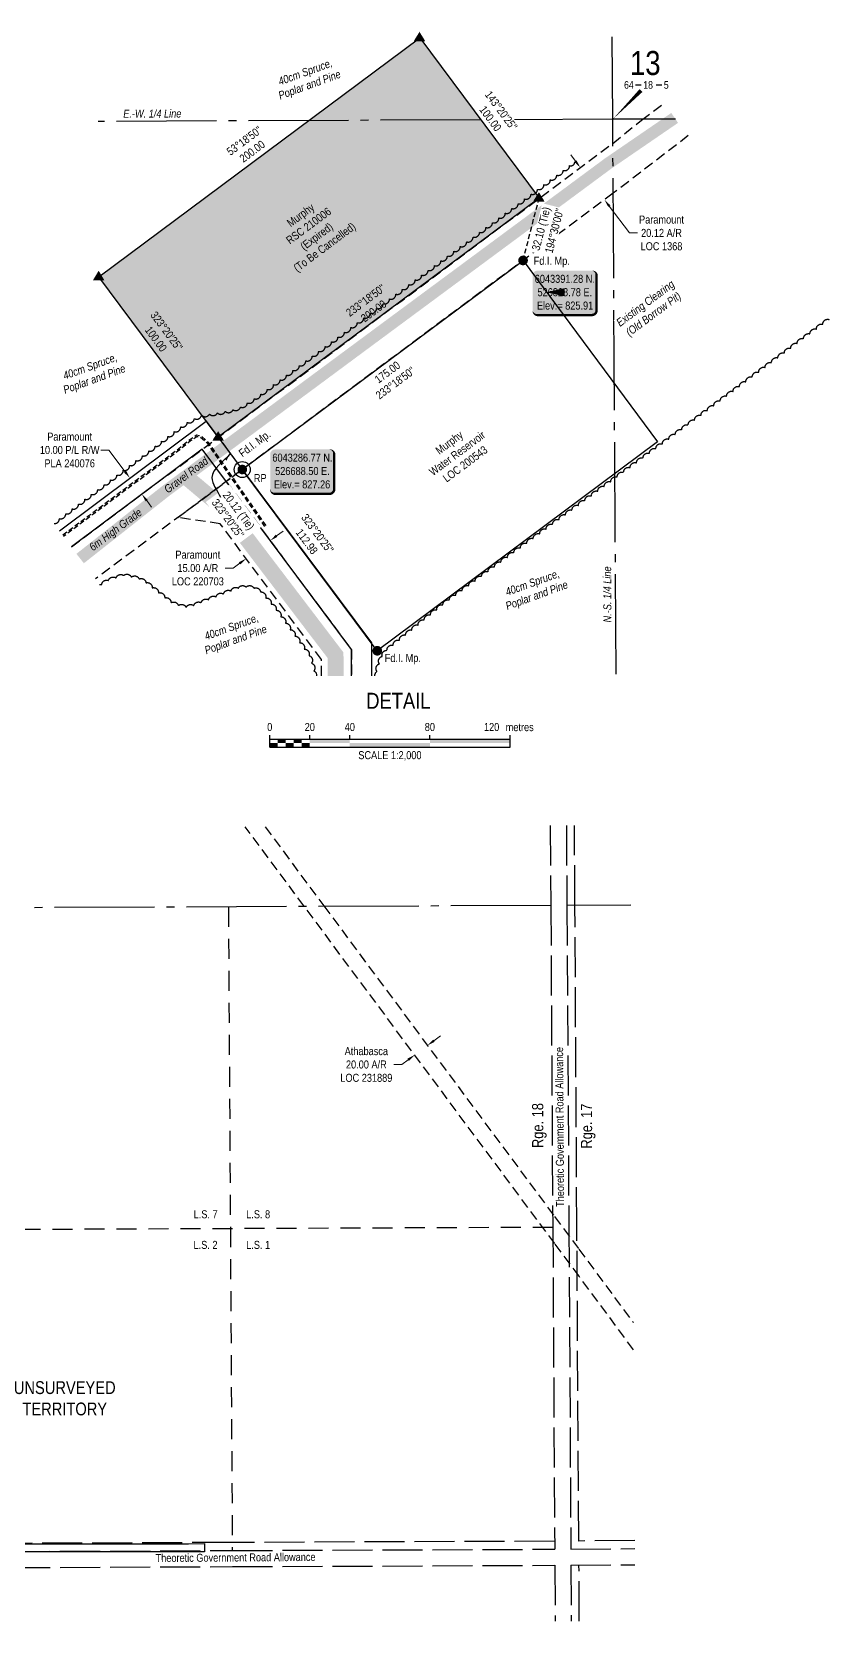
# Model space of a CAD drawing. Extents: x 525765 to 528133, y 6041380 to 6044557.
# Drawn here: x 527031 to 528027, y 6042571 to 6044557 of the extents above; entities that cross this region are included whole.
import ezdxf
from ezdxf.enums import TextEntityAlignment as Align

# ---------------------------------------------------------------- set-up
doc = ezdxf.new("R2010")
doc.units = 0
doc.header["$LTSCALE"] = 5
doc.header["$PDSIZE"] = 0.5
for name, pattern in [('0', [1, 1, 0]), ('foc-ACCESSROAD', [3.75, 2.5, -1.25]), ('foc-LSD', [8, 5, -3]), ('foc-QUARTERLINE', [33, 25, -3, 2, -3]), ('foc-TIELINE', [1.875, 1.25, -0.625]), ('foc-UNSURVEYED', [12.5, 10, -2.5]), ('UG_PIPE', [1.875, 1.25, -0.625])]:
    doc.linetypes.add(name, pattern=pattern)
doc.layers.get('Defpoints').update_dxf_attribs({"color": 9})
for name, color, linetype in [('10', 1, 'Continuous'), ('35', 37, 'Continuous'), ('9', 3, 'Continuous'), ('AS-PIPE-UG', 44, 'UG_PIPE'), ('AS-ROADS', 254, 'Continuous'), ('C-RW', 13, 'Continuous'), ('D-TXT', 6, 'Continuous'), ('DETAIL-T', 7, 'Continuous'), ('F-AR', 190, 'foc-ACCESSROAD'), ('F-RW', 190, 'Continuous'), ('F-WS', 190, 'foc-ACCESSROAD'), ('L-BD', 7, 'Continuous'), ('L-BD1', 253, 'Continuous'), ('L-MON', 1, 'Continuous'), ('L-QSEC', 8, 'foc-QUARTERLINE'), ('L-ROAD-T', 7, 'Continuous'), ('L-SECLBL', 7, 'Continuous'), ('L-SECTION-LSD', 7, 'foc-LSD'), ('L-TIE', 7, 'foc-TIELINE'), ('L-TIE-T', 7, 'Continuous'), ('L-UNS-T', 3, 'Continuous'), ('L-USEC', 7, 'foc-UNSURVEYED'), ('P-PROPOSED', 10, 'Continuous'), ('P-PROPOSED-H', 21, 'Continuous'), ('T-BUSH', 110, '0'), ('T-BUSH-T', 110, 'Continuous')]:
    doc.layers.add(name, color=color, linetype=linetype)
for name, color, linetype, lineweight in [('C-RW-T', 13, 'Continuous', 9), ('F-AR-T', 190, 'Continuous', 9), ('F-RW-T', 190, 'Continuous', 9), ('T-TEXT', 48, 'Continuous', 18)]:
    doc.layers.add(name, color=color, linetype=linetype, lineweight=lineweight)
doc.styles.add('100L', font='ARIALN.TTF', dxfattribs={"height": 11})
doc.styles.add('80', font='ARIALN.TTF', dxfattribs={"height": 10})
doc.styles.add('80CG', font='ARIALN.TTF', dxfattribs={"height": 10})
doc.styles.add('80L', font='ARIALN.TTF', dxfattribs={"height": 10})
doc.styles.add('SIMPLEX', font='ARIALN.TTF')
doc.dimstyles.new('Compass 5 000', dxfattribs={"dimscale": 5, "dimtxt": 9, "dimasz": 2, "dimexe": 0.2, "dimexo": 0.0625, "dimgap": 0.5, "dimtad": 0, "dimtih": 1, "dimtoh": 1, "dimzin": 0, "dimdsep": 46, "dimtxsty": '80CG', "dimcen": 0.1, "dimse1": 1, "dimse2": 1, "dimclrd": 256, "dimclrt": 256, "dimaunit": 1, "dimadec": 4, "dimazin": 0, "dimtfac": 0.06, "dimtofl": 0, "dimtmove": 0, "dimatfit": 1, "dimfxl": 0.2, "dimtolj": 1, "dimtzin": 0, "dimlwd": -1, "dimarcsym": 0})

# ---------------------------------------------------------------- blocks, each defined once
blk = doc.blocks.new('*D427')
at = {"layer": 'Defpoints', "color": 0, "transparency": 16777216}
for p in [(526672.9, 6042667.8), (527050.5, 6042667.8), (527050.5, 6042657.8)]:
    blk.add_point(p, dxfattribs=at)
at = {"layer": 'F-RW-T', "transparency": 16777216}
for p, q in [((526672.9, 6042709.6), (526662.9, 6042709.6)), ((526672.9, 6042677.8), (526672.9, 6042709.6)), ((526672.9, 6042647.8), (526672.9, 6042637.8))]:
    blk.add_line(p, q, dxfattribs=at)
for points in [[(526674.5, 6042677.8), (526671.2, 6042677.8), (526672.9, 6042667.8)], [(526674.5, 6042647.8), (526671.2, 6042647.8), (526672.9, 6042657.8)]]:
    blk.add_solid(points, dxfattribs=at)
at = {"layer": 'F-RW-T', "transparency": 16777216, "insert": (526623.8, 6042709.6), "char_height": 10, "attachment_point": 5, "style": '80CG'}
blk.add_mtext('\\A1;Paramount\\P10.00 P/L R/W\\PPLA 240076', dxfattribs=at)
blk = doc.blocks.new('*D501')
at = {"layer": 'Defpoints', "color": 0, "transparency": 16777216}
for p in [(527523.8, 6043291.9), (527507.8, 6043280), (527509, 6043278.4)]:
    blk.add_point(p, dxfattribs=at)
at = {"layer": 'F-AR-T', "transparency": 16777216}
for p, q in [((527533, 6043296.3), (527541.1, 6043302.3)), ((527492.9, 6043266.5), (527482.9, 6043266.5)), ((527500.9, 6043272.5), (527492.9, 6043266.5))]:
    blk.add_line(p, q, dxfattribs=at)
for points in [[(527532, 6043297.6), (527534, 6043295), (527525, 6043290.3)], [(527499.9, 6043273.8), (527501.9, 6043271.1), (527509, 6043278.4)]]:
    blk.add_solid(points, dxfattribs=at)
at = {"layer": 'F-AR-T', "transparency": 16777216, "insert": (527448.6, 6043266.5), "char_height": 10, "attachment_point": 5, "style": '80CG'}
blk.add_mtext('\\A1;Athabasca\\P20.00 A/R\\PLOC 231889', dxfattribs=at)
blk = doc.blocks.new('L-SECLBL')
at = {"layer": '9', "color": 7}
for p, q in [((-5.1, -27.8), (-12.3, -27.8)), ((20.7, -27.8), (13.5, -27.8))]:
    blk.add_line(p, q, dxfattribs=at)
at = {"layer": '10', "color": 2, "style": 'SIMPLEX'}
blk.add_attdef('SEC', text='', height=30, dxfattribs=at).set_placement((0, 0), align=Align.MIDDLE)
at = {"layer": '10', "color": 5, "style": '80L'}
blk.add_attdef('TWP', text='', height=9.5, dxfattribs=at).set_placement((-14.4, -27.4), align=Align.MIDDLE_RIGHT)
blk.add_attdef('RGE', text='', height=9.5, dxfattribs=at).set_placement((3.6, -27.4), align=Align.MIDDLE_CENTER)
blk.add_attdef('MER', text='', height=9.5, dxfattribs=at).set_placement((23.2, -27.4), align=Align.MIDDLE_LEFT)
blk = doc.blocks.new('*U421')
at = {"layer": '35', "color": 3}
blk.add_circle((0, 0), 10, dxfattribs=at)
at = {"layer": '35', "color": 3, "style": '80'}
blk.add_attdef('RP_001', (14.5, -15.6), '', height=10, dxfattribs=at)
blk = doc.blocks.new('*U523')
h = blk.add_hatch(color=254)
edge = h.paths.add_edge_path()
edge.add_line((-34, -28.5), (34, -28.5))
edge.add_arc((34, -22.5), 6, 270, 360)
edge.add_line((40, -22.5), (40, 21))
edge.add_arc((34, 21), 6, 0, 90)
edge.add_line((34, 27), (-34, 27))
edge.add_arc((-34, 21), 6, 90, 180)
edge.add_line((-40, 21), (-40, -22.5))
edge.add_arc((-34, -22.5), 6, 180, 270)
at = {"color": 1, "flags": 128}
blk.add_lwpolyline([(-34, -28.5, 3, 3, 0), (34, -28.5, 3, 3, 0.414214), (40, -22.5, 3, 3, 0), (40, 21, 3, 0, 0.414214), (34, 27, 0, 0, 0), (-34, 27, 0, 0, 0.414214), (-40, 21, 0, 0, 0), (-40, -22.5, 0, 3, 0.414214)], format="xyseb", close=True, dxfattribs=at)
blk.add_lwpolyline([(-23, 0, 0, 10, 0), (0, 0, 5, 5, 0)], format="xyseb", dxfattribs=at)
at = {"color": 1, "style": '80'}
blk.add_attdef('ENTER_TEXT_001', (-36, -5), '', height=10, dxfattribs=at)
blk = doc.blocks.new('*U524')
h = blk.add_hatch(color=254)
edge = h.paths.add_edge_path()
edge.add_line((-34, -28.5), (34, -28.5))
edge.add_arc((34, -22.5), 6, 270, 360)
edge.add_line((40, -22.5), (40, 21))
edge.add_arc((34, 21), 6, 0, 90)
edge.add_line((34, 27), (-34, 27))
edge.add_arc((-34, 21), 6, 90, 180)
edge.add_line((-40, 21), (-40, -22.5))
edge.add_arc((-34, -22.5), 6, 180, 270)
at = {"color": 1, "flags": 128}
blk.add_lwpolyline([(-34, -28.5, 3, 3, 0), (34, -28.5, 3, 3, 0.414214), (40, -22.5, 3, 3, 0), (40, 21, 3, 0, 0.414214), (34, 27, 0, 0, 0), (-34, 27, 0, 0, 0.414214), (-40, 21, 0, 0, 0), (-40, -22.5, 0, 3, 0.414214)], format="xyseb", close=True, dxfattribs=at)
blk.add_lwpolyline([(0, 0, 0, 10, 0), (0, 0, 5, 5, 0)], format="xyseb", dxfattribs=at)
at = {"color": 1, "style": '80'}
blk.add_attdef('ENTER_TEXT_001', (-36, -5), '', height=10, dxfattribs=at)
blk = doc.blocks.new('*U372')
at = {"color": 0}
for p, q in [((-150, 0), (-150, 15)), ((-150, 10), (150.2, 10)), ((-150, 0), (150.2, 0)), ((-100, 10), (-100, 15)), ((-50, 10), (-50, 15)), ((50, 10), (50, 15)), ((150.2, 0), (150.2, 15))]:
    blk.add_line(p, q, dxfattribs=at)
for points in [[(-150, 5), (-140, 5), (-150, 0), (-140, 0)], [(-140, 10), (-130, 10), (-140, 5), (-130, 5)], [(-130, 5), (-120, 5), (-130, 0), (-120, 0)], [(-120, 10), (-110, 10), (-120, 5), (-110, 5)], [(-110, 5), (-100, 5), (-110, 0), (-100, 0)], [(-100, 10), (-50, 10), (-100, 5), (-50, 5)], [(-50, 5), (50, 5), (-50, 0), (50, 0)], [(50, 10), (150.2, 10), (50, 5), (150.2, 5)]]:
    blk.add_solid(points, dxfattribs=at)
at = {"color": 0, "style": '80'}
blk.add_text('metres', height=10, dxfattribs=at).set_placement((162.2, 20), align=Align.CENTER)
at = {"color": 0, "char_height": 10, "style": '80'}
for s, insert, attachment_point in [('0', (-150, 30.2), 2), ('20', (-100, 30.2), 2), ('40', (-50, 30.2), 2), ('80', (50, 30.2), 2), ('120', (136.7, 30.2), 3), ('SCALE 1:2,000', (0.1, -5), 2)]:
    blk.add_mtext(s, dxfattribs=dict(at, insert=insert, attachment_point=attachment_point))
blk = doc.blocks.new('*D526')
at = {"layer": 'Defpoints', "color": 0, "transparency": 16777216}
for p in [(527715.9, 6044387.2), (527499.4, 6044224.4), (527529.7, 6044184.3)]:
    blk.add_point(p, dxfattribs=at)
at = {"layer": 'F-AR-T', "transparency": 16777216}
for p, q in [((527709.9, 6044395.2), (527703.9, 6044403.2)), ((527752.1, 6044339), (527777.3, 6044305.5)), ((527777.3, 6044305.5), (527787.3, 6044305.5))]:
    blk.add_line(p, q, dxfattribs=at)
for points in [[(527711.2, 6044396.2), (527708.6, 6044394.2), (527715.9, 6044387.2)], [(527753.5, 6044340), (527750.8, 6044338), (527746.1, 6044347)]]:
    blk.add_solid(points, dxfattribs=at)
at = {"layer": 'F-AR-T', "transparency": 16777216, "insert": (527817.3, 6044305.5), "char_height": 10, "attachment_point": 5, "style": '80CG'}
blk.add_mtext('\\A1;Paramount\\P20.12 A/R\\PLOC 1368', dxfattribs=at)
blk = doc.blocks.new('fdia')
at = {"color": 255, "const_width": 1}
blk.add_lwpolyline([(-0.5, 0, 1), (0.5, 0, 1)], format="xyb", close=True, dxfattribs=at)
blk = doc.blocks.new('Fdiaa')
blk.add_blockref('fdia', (0, 0))
blk = doc.blocks.new('fdib')
at = {"color": 1, "const_width": 1.6}
blk.add_lwpolyline([(-0.4, 0, 1), (0.4, 0, 1)], format="xyb", close=True, dxfattribs=at)
at = {"color": 1}
blk.add_circle((0, 0), 0.8, dxfattribs=at)
blk = doc.blocks.new('Fdibb')
blk.add_blockref('fdib', (0, 0))
blk = doc.blocks.new('fdicc')
for name in ['Fdibb', 'Fdiaa']:
    blk.add_blockref(name, (0, 0))
blk = doc.blocks.new('FDI')
blk.add_blockref('fdicc', (0, 0))
blk = doc.blocks.new('TRIA')
blk.add_hatch(color=255).paths.add_polyline_path([(-0.04, 1.52), (-1.47, -0.87), (1.39, -0.87)])
blk = doc.blocks.new('TRIAA')
blk.add_blockref('TRIA', (0, 0))
blk = doc.blocks.new('TRIB')
at = {"color": 1}
blk.add_lwpolyline([(-1.12, -0.67), (-0.04, 1.13), (1.04, -0.67)], close=True, dxfattribs=at)
blk = doc.blocks.new('TRIBB')
blk.add_blockref('TRIB', (0, 0))
blk = doc.blocks.new('TRICC')
for name in ['TRIAA', 'TRIBB']:
    blk.add_blockref(name, (0, 0))
blk = doc.blocks.new('plspike')
blk.add_blockref('TRICC', (0, 0))
blk = doc.blocks.new('STRIA')
blk.add_hatch(color=255).paths.add_polyline_path([(-0.04, 1.52), (-1.47, -0.87), (1.39, -0.87)])
blk = doc.blocks.new('STRIAA')
blk.add_blockref('STRIA', (0, 0))
blk = doc.blocks.new('STRIB')
at = {"color": 1}
blk.add_solid([(-1.12, -0.67), (-0.04, 1.13), (1.04, -0.67)], dxfattribs=at)
blk = doc.blocks.new('STRIBB')
blk.add_blockref('STRIB', (0, 0))
blk = doc.blocks.new('STRICC')
for name in ['STRIAA', 'STRIBB']:
    blk.add_blockref(name, (0, 0))
blk = doc.blocks.new('fdspike')
blk.add_blockref('STRICC', (0, 0))
blk = doc.blocks.new('*D527')
at = {"layer": 'Defpoints', "color": 0, "transparency": 16777216}
for p in [(527153.3, 6043999.2), (527136.8, 6043986.9), (527151.7, 6043966.8)]:
    blk.add_point(p, dxfattribs=at)
at = {"layer": 'F-RW-T', "transparency": 16777216}
for p, q in [((527127.1, 6044034.3), (527117.1, 6044034.3)), ((527147.3, 6044007.2), (527127.1, 6044034.3)), ((527174.2, 6043971.1), (527180.2, 6043963.1))]:
    blk.add_line(p, q, dxfattribs=at)
for points in [[(527148.7, 6044008.2), (527146, 6044006.2), (527153.3, 6043999.2)], [(527175.6, 6043972.1), (527172.9, 6043970.1), (527168.3, 6043979.1)]]:
    blk.add_solid(points, dxfattribs=at)
at = {"layer": 'F-RW-T', "transparency": 16777216, "insert": (527078, 6044034.3), "char_height": 10, "attachment_point": 5, "style": '80CG'}
blk.add_mtext('\\A1;Paramount\\P10.00 P/L R/W\\PPLA 240076', dxfattribs=at)
blk = doc.blocks.new('*D528')
at = {"layer": 'Defpoints', "color": 0, "transparency": 16777216}
for p in [(527330.7, 6043918.3), (527298.5, 6043898.8), (527300.6, 6043895.9)]:
    blk.add_point(p, dxfattribs=at)
at = {"layer": 'F-RW-T', "transparency": 16777216}
for p, q in [((527336.5, 6043927.1), (527344.6, 6043933.1)), ((527282.4, 6043886.8), (527272.4, 6043886.8)), ((527290.4, 6043892.8), (527282.4, 6043886.8))]:
    blk.add_line(p, q, dxfattribs=at)
for points in [[(527335.5, 6043928.4), (527337.5, 6043925.8), (527328.5, 6043921.1)], [(527289.4, 6043894.1), (527291.4, 6043891.4), (527298.5, 6043898.8)]]:
    blk.add_solid(points, dxfattribs=at)
at = {"layer": 'F-RW-T', "transparency": 16777216, "insert": (527238.1, 6043886.8), "char_height": 10, "attachment_point": 5, "style": '80CG'}
blk.add_mtext('\\A1;Paramount\\P15.00 A/R\\PLOC 220703', dxfattribs=at)

msp = doc.modelspace()

# ---------------------------------------------------------------- hatches: boundary and pattern name
at = {"layer": 'P-PROPOSED-H'}
h = msp.add_hatch(color=256, dxfattribs=at)
h.dxf.hatch_style = 1
h.paths.add_polyline_path([(527114.459, 6044250.751), (527263.668, 6044050.282), (527664.469, 6044348.883), (527515.261, 6044549.352)])

# ---------------------------------------------------------------- linework, layer by layer
at = {"layer": 'AS-PIPE-UG', "flags": 128}
for points in [[(527323.312, 6043939.855), (527251.784, 6044043.443), (527241.999, 6044052.043), (527236.449, 6044052.693), (527227.914, 6044047.021), (527214.482, 6044035.923), (527069.411, 6043927.825)], [(527321.908, 6043938.81), (527250.467, 6044042.272), (527241.254, 6044050.37), (527236.883, 6044050.881), (527228.958, 6044045.614), (527215.562, 6044034.547), (527070.456, 6043926.422)]]:
    msp.add_lwpolyline(points, dxfattribs=at)
at = {"layer": 'AS-ROADS', "flags": 128}
for points, const_width in [([(527091.106, 6043898.71), (527197.902, 6043983.058), (527449.847, 6044169.716), (527750.939, 6044392.511), (527833.757, 6044449.28)], 14.992), ([(527222.377, 6044001.585), (527270.927, 6043960.738), (527410.065, 6043777.983), (527410.166, 6043752.075)], 19.99)]:
    msp.add_lwpolyline(points, dxfattribs=dict(at, const_width=const_width))
at = {"layer": 'C-RW'}
msp.add_lwpolyline([(527644.312, 6044271.141), (527812.302, 6044044.473), (527462.217, 6043783.521), (527293.684, 6044009.953)], close=True, dxfattribs=at)
at = {"layer": 'F-AR'}
for points in [[(527080.112, 6043913.464), (527756.558, 6044417.467), (527792.415, 6044446.528), (527819.967, 6044467.243)], [(527850.784, 6044427.1), (527756.932, 6044355.052), (527293.684, 6044009.953), (527110.132, 6043873.177)]]:
    msp.add_lwpolyline(points, dxfattribs=at)
at = {"layer": 'F-RW'}
for points in [[(527065.182, 6043933.5), (527248.673, 6044070.215), (527293.684, 6044009.953), (527454.89, 6043793.245), (527454.898, 6043752.083)], [(527429.865, 6043752.079), (527429.858, 6043785.026), (527243.559, 6044035.244), (527080.112, 6043913.464)], [(526880.331, 6042667.83), (527226.521, 6042667.834), (527246.51, 6042667.836), (527246.511, 6042657.832), (527226.521, 6042657.833), (526880.391, 6042657.827)]]:
    msp.add_lwpolyline(points, dxfattribs=at)
at = {"layer": 'F-WS'}
msp.add_lwpolyline([(527392.384, 6043752.072), (527392.38, 6043772.602), (527266.06, 6043942.261), (527213.281, 6043949.99), (527273.582, 6043994.919), (527429.858, 6043785.026), (527429.864, 6043752.079)], dxfattribs=at)
at = {"layer": 'L-QSEC', "flags": 128}
for points in [[(527756.377, 6044447.54), (527755.762, 6044550.702)], [(527756.377, 6044447.54), (527113.623, 6044444.821)], [(527834.84, 6044447.869), (527756.377, 6044447.54)], [(527760.54, 6043754.063), (527756.377, 6044447.54)], [(527678.987, 6043465.184), (526873.579, 6043461.8)], [(527778.986, 6043465.604), (527699.107, 6043465.268)]]:
    msp.add_lwpolyline(points, dxfattribs=at)
at = {"layer": 'L-SECLBL', "flags": 128}
msp.add_lwpolyline([(527756.377, 6044447.54, 0, 5, 0), (527791.692, 6044483.447, 0, 0, 0)], format="xyseb", dxfattribs=at)
at = {"layer": 'L-SECTION-LSD', "flags": 128}
for points in [[(527276.283, 6043463.492), (527281.185, 6042659.261)], [(527681.475, 6043063.045), (526875.992, 6043059.707)]]:
    msp.add_lwpolyline(points, dxfattribs=at)
at = {"layer": 'L-TIE'}
msp.add_line((527263.596, 6044050.173), (527293.684, 6044009.953), dxfattribs=at)
at = {"layer": 'L-USEC'}
for p, q in [((527678.373, 6043565.182), (527678.987, 6043465.183)), ((527698.493, 6043565.267), (527699.106, 6043465.306)), ((527709.145, 6043465.395), (527708.532, 6043565.309)), ((527678.987, 6043465.183), (527681.455, 6043063.031)), ((527699.106, 6043465.306), (527701.575, 6043063.155)), ((527711.613, 6043063.245), (527709.145, 6043465.395)), ((527681.455, 6043063.031), (527683.964, 6042660.907)), ((527701.575, 6043063.155), (527704.042, 6042661.049)), ((527714.019, 6042671.159), (527711.613, 6043063.245)), ((527281.085, 6042669.3), (526878.309, 6042667.654)), ((527683.86, 6042670.946), (527281.085, 6042669.3)), ((527783.858, 6042671.653), (527714.019, 6042671.159)), ((526878.406, 6042657.615), (527281.185, 6042659.26)), ((527281.185, 6042659.26), (527683.964, 6042660.907)), ((527704.042, 6042661.049), (527783.919, 6042661.613)), ((526878.489, 6042637.495), (527281.267, 6042639.14)), ((527281.267, 6042639.14), (527684.046, 6042640.787)), ((527684.046, 6042640.787), (527684.475, 6042570.945)), ((527704.166, 6042640.91), (527784.043, 6042641.478)), ((527704.166, 6042640.91), (527704.595, 6042571.028)), ((527714.633, 6042571.069), (527714.203, 6042641))]:
    msp.add_line(p, q, dxfattribs=at)
at = {"layer": 'T-BUSH', "flags": 128}
for points in [[(527058.569, 6043942.374, 0.4487534), (527065.155, 6043948.683, 0.52056705), (527073.131, 6043954.715, 0.52056705), (527081.106, 6043960.748, 0.52056705), (527089.081, 6043966.781, 0.52056705), (527097.057, 6043972.813, 0.52056705), (527105.032, 6043978.846, 0.52056705), (527113.008, 6043984.878, 0.52056705), (527120.983, 6043990.911, 0.52056705), (527128.959, 6043996.943, 0.52056705), (527136.934, 6044002.976, 0.52056705), (527144.91, 6044009.009, 0.52056705), (527152.885, 6044015.041, 0.52056705), (527160.86, 6044021.074, 0.52056705), (527168.836, 6044027.106, 0.52056705), (527176.811, 6044033.139, 0.52056705), (527184.787, 6044039.172, 0.52056705), (527192.762, 6044045.204, 0.52056705), (527200.738, 6044051.237, 0.52056705), (527208.713, 6044057.269, 0.52056705), (527216.689, 6044063.302, 0.52056705), (527224.961, 6044068.869, 0.52056705), (527233.796, 6044073.552, 0.52056705), (527242.749, 6044077.871, 0.52056705), (527252.658, 6044079.221, 0.52056705), (527262.566, 6044080.571, 0.52056705), (527272.366, 6044082.536, 0.52056705), (527282.134, 6044084.677, 0.52056705), (527291.432, 6044087.996, 0.52056705), (527299.991, 6044093.168, 0.52056705), (527308.55, 6044098.339, 0.52056705), (527316.727, 6044104.08, 0.52056705), (527324.765, 6044110.03, 0.52056705), (527332.802, 6044115.98, 0.52056705), (527340.839, 6044121.929, 0.52056705), (527348.877, 6044127.879, 0.52056705), (527356.914, 6044133.829, 0.52056705), (527364.951, 6044139.779, 0.52056705), (527372.989, 6044145.729, 0.52056705), (527381.026, 6044151.679, 0.52056705), (527389.063, 6044157.629, 0.52056705), (527397.101, 6044163.578, 0.52056705), (527405.138, 6044169.528, 0.52056705), (527413.176, 6044175.478, 0.52056705), (527421.213, 6044181.428, 0.52056705), (527429.25, 6044187.378, 0.52056705), (527437.288, 6044193.328, 0.52056705), (527445.325, 6044199.278, 0.52056705), (527453.362, 6044205.227, 0.52056705), (527461.4, 6044211.177, 0.52056705), (527469.437, 6044217.127, 0.52056705), (527477.474, 6044223.077, 0.52056705), (527485.512, 6044229.027, 0.52056705), (527493.549, 6044234.977, 0.52056705), (527501.587, 6044240.927, 0.52056705), (527509.624, 6044246.876, 0.52056705), (527517.661, 6044252.826, 0.52056705), (527525.699, 6044258.776, 0.52056705), (527533.736, 6044264.726, 0.52056705), (527541.773, 6044270.676, 0.52056705), (527549.811, 6044276.626, 0.52056705), (527557.848, 6044282.576, 0.52056705), (527565.885, 6044288.525, 0.52056705), (527573.923, 6044294.475, 0.52056705), (527581.96, 6044300.425, 0.52056705), (527589.997, 6044306.375, 0.52056705), (527598.035, 6044312.325, 0.52056705), (527606.072, 6044318.275, 0.52056705), (527614.11, 6044324.225, 0.52056705), (527622.147, 6044330.175, 0.52056705), (527630.184, 6044336.124, 0.52056705), (527638.222, 6044342.074, 0.52056705), (527646.259, 6044348.024, 0.52056705), (527654.296, 6044353.974, 0.52056705), (527662.334, 6044359.924, 0.52056705), (527670.371, 6044365.874, 0.52056705), (527678.408, 6044371.824, 0.52056705), (527686.446, 6044377.773, 0.52056705), (527694.483, 6044383.723, 0.52056705), (527702.521, 6044389.673, 0.52056705), (527709.003, 6044394.472)], [(527459.323, 6043752.084, -0.26976641), (527461.868, 6043757.671, -0.52056705), (527464.88, 6043767.127, -0.52056705), (527468.374, 6043776.497, -0.52056705), (527474.392, 6043784.054, -0.52056705), (527482.153, 6043790.36, -0.52056705), (527489.914, 6043796.666, -0.52056705), (527497.676, 6043802.971, -0.52056705), (527505.437, 6043809.277, -0.52056705), (527513.198, 6043815.583, -0.52056705), (527520.96, 6043821.888, -0.52056705), (527528.721, 6043828.194, -0.52056705), (527536.482, 6043834.5, -0.52056705), (527544.243, 6043840.806, -0.52056705), (527552.211, 6043846.844, -0.52056705), (527560.277, 6043852.756, -0.52056705), (527568.342, 6043858.667, -0.52056705), (527576.408, 6043864.579, -0.52056705), (527584.473, 6043870.49, -0.52056705), (527592.539, 6043876.402, -0.52056705), (527600.605, 6043882.313, -0.52056705), (527608.67, 6043888.225, -0.52056705), (527616.736, 6043894.136, -0.52056705), (527624.801, 6043900.048, -0.52056705), (527632.867, 6043905.959, -0.52056705), (527640.933, 6043911.871, -0.52056705), (527648.998, 6043917.782, -0.52056705), (527657.064, 6043923.694, -0.52056705), (527665.129, 6043929.605, -0.52056705), (527673.195, 6043935.517, -0.52056705), (527681.261, 6043941.428, -0.52056705), (527689.326, 6043947.34, -0.52056705), (527697.392, 6043953.251, -0.52056705), (527705.457, 6043959.163, -0.52056705), (527713.523, 6043965.075, -0.52056705), (527721.589, 6043970.986, -0.52056705), (527729.654, 6043976.898, -0.52056705), (527737.72, 6043982.809, -0.52056705), (527745.785, 6043988.721, -0.52056705), (527753.851, 6043994.632, -0.52056705), (527761.917, 6044000.544, -0.52056705), (527769.982, 6044006.455, -0.52056705), (527778.048, 6044012.367, -0.52056705), (527786.114, 6044018.278, -0.52056705), (527794.179, 6044024.19, -0.52056705), (527802.245, 6044030.101, -0.52056705), (527810.31, 6044036.013, -0.52056705), (527818.376, 6044041.924, -0.52056705), (527826.442, 6044047.836, -0.52056705), (527834.507, 6044053.747, -0.52056705), (527842.573, 6044059.659, -0.52056705), (527850.616, 6044065.601, -0.52056705), (527858.623, 6044071.59, -0.52056705), (527866.631, 6044077.58, -0.52056705), (527874.639, 6044083.57, -0.52056705), (527882.647, 6044089.559, -0.52056705), (527890.655, 6044095.549, -0.52056705), (527898.663, 6044101.538, -0.52056705), (527906.671, 6044107.528, -0.52056705), (527914.678, 6044113.517, -0.52056705), (527922.686, 6044119.507, -0.52056705), (527930.694, 6044125.496, -0.52056705), (527938.702, 6044131.486, -0.52056705), (527946.71, 6044137.475, -0.52056705), (527954.718, 6044143.465, -0.52056705), (527962.726, 6044149.454, -0.52056705), (527970.733, 6044155.444, -0.52056705), (527978.741, 6044161.433, -0.52056705), (527986.749, 6044167.423, -0.52056705), (527994.757, 6044173.412, -0.52056705), (528002.765, 6044179.402, -0.52056705), (528010.773, 6044185.391, -0.52056705), (528018.781, 6044191.381, -0.52056705), (528026.788, 6044197.37, -0.01883193), (528026.791, 6044197.83)], [(527115.272, 6043866.279, -0.11484472), (527118.033, 6043866.086, -0.52056705), (527126.431, 6043871.278, -0.52056705), (527135.928, 6043874.409, -0.52056705), (527145.425, 6043877.539, -0.52056705), (527155.141, 6043875.459, -0.52056705), (527164.867, 6043873.135, -0.52056705), (527173.389, 6043868.349, -0.52056705), (527181.193, 6043862.096, -0.52056705), (527188.997, 6043855.843, -0.52056705), (527196.801, 6043849.59, -0.52056705), (527204.605, 6043843.338, -0.52056705), (527213.798, 6043839.919, -0.52056705), (527223.52, 6043837.578, -0.52056705), (527232.926, 6043839.779, -0.52056705), (527242.229, 6043843.446, -0.52056705), (527251.533, 6043847.114, -0.52056705), (527260.836, 6043850.781, -0.52056705), (527270.139, 6043854.448, -0.52056705), (527279.457, 6043858.078, -0.52056705), (527288.778, 6043861.701, -0.52056705), (527298.375, 6043862.947, -0.52056705), (527308.278, 6043861.559, -0.52056705), (527316.429, 6043856.894, -0.52056705), (527323.032, 6043849.384, -0.52056705), (527329.614, 6043841.856, -0.52056705), (527335.895, 6043834.087, -0.52056705), (527341.764, 6043825.991, -0.52056705), (527347.633, 6043817.894, -0.52056705), (527353.502, 6043809.798, -0.52056705), (527359.371, 6043801.701, -0.52056705), (527365.239, 6043793.604, -0.52056705), (527371.108, 6043785.508, -0.52056705), (527376.977, 6043777.411, -0.52056705), (527380.132, 6043767.953, -0.52056705), (527383.11, 6043758.407, -0.32526371), (527386.304, 6043752.071, -0.32526371)]]:
    msp.add_lwpolyline(points, format="xyb", dxfattribs=at)

# ---------------------------------------------------------------- block references
at = {"layer": '35'}
msp.add_blockref('*U421', (527293.619, 6044009.848), dxfattribs=at).add_auto_attribs({'RP_001': 'RP'})
at = {"layer": 'DETAIL-T'}
ref = msp.add_blockref('*U523', (527696.251, 6044231.447), dxfattribs=at)
ref.add_attrib('ENTER_TEXT_001', '6043391.28 N.', (527658.956, 6044243.219), dxfattribs={"layer": '0', "color": 1, "height": 10, "style": '80'})
ref.add_attrib('ENTER_TEXT_002', '526828.78 E.', (527662.431, 6044226.512), dxfattribs={"layer": '0', "color": 1, "height": 10, "style": '80'})
ref.add_attrib('ENTER_TEXT_003', 'Elev.= 825.91', (527661.664, 6044209.804), dxfattribs={"layer": '0', "color": 1, "height": 10, "style": '80'})
ref = msp.add_blockref('*U524', (527368.5, 6044008.013), dxfattribs=dict(at, rotation=359.9973444106675))
ref.add_attrib('ENTER_TEXT_001', '6043286.77 N.', (527331.205, 6044019.787), dxfattribs={"layer": '0', "color": 1, "height": 10, "rotation": 359.997344, "style": '80'})
ref.add_attrib('ENTER_TEXT_002', '526688.50 E.', (527334.68, 6044003.079), dxfattribs={"layer": '0', "color": 1, "height": 10, "rotation": 359.997344, "style": '80'})
ref.add_attrib('ENTER_TEXT_003', 'Elev.= 827.26', (527333.124, 6043986.372), dxfattribs={"layer": '0', "color": 1, "height": 10, "rotation": 359.997344, "style": '80'})
msp.add_blockref('*U372', (527477.954, 6043663.049), dxfattribs=at)
at = {"layer": 'L-MON', "xscale": 5, "yscale": 5, "zscale": 5}
for name, p in [('plspike', (527515.224, 6044549.268)), ('fdspike', (527114.46, 6044250.751)), ('plspike', (527263.679, 6044050.298)), ('FDI', (527462.194, 6043783.436))]:
    msp.add_blockref(name, p, dxfattribs=at)
at = {"layer": 'L-SECLBL'}
msp.add_blockref('L-SECLBL', (527797.011, 6044517.879), dxfattribs=at).add_auto_attribs({'SEC': '13', 'TWP': '64', 'RGE': '18', 'MER': '5'})

# ---------------------------------------------------------------- texts
at = {"layer": 'C-RW-T', "attachment_point": 5, "rotation": 36.6889, "style": '80CG'}
for s, insert, char_height, width in [('\\A1;Murphy\\PRSC 210006\\P(Expired)\\P(To Be Cancelled)', (527382.329, 6044306.649), 9.99482, 91.67595), ('\\A1;Murphy\\PWater Reservoir\\PLOC 200543', (527562.111, 6044030.205), 10, 83.00587)]:
    msp.add_mtext(s, dxfattribs=dict(at, insert=insert, char_height=char_height, width=width))
at = {"layer": 'D-TXT', "color": 3, "char_height": 13.9927, "attachment_point": 1, "rotation": 90, "style": '80L'}
for s, width, insert in [('Rge. 18', 73.75526, (527655.652, 6043162.206)), ('Rge. 17', 63.86109, (527716.659, 6043161.499))]:
    msp.add_mtext_dynamic_manual_height_columns(s, width=width, gutter_width=47.5, heights=[0], dxfattribs=dict(at, insert=insert))
at = {"layer": 'DETAIL-T', "color": 3, "insert": (527488.613, 6043720.996), "char_height": 20, "width": 223.85802, "attachment_point": 5, "style": '80CG'}
msp.add_mtext('DETAIL', dxfattribs=at)
at = {"layer": 'L-BD', "color": 2, "insert": (527391.677, 6043932.929), "char_height": 10, "width": 48.57242, "attachment_point": 2, "rotation": 306.6601, "style": '80L'}
msp.add_mtext("323°20'25'' 112.98", dxfattribs=at)
at = {"layer": 'L-BD1', "insert": (527444.716, 6044225.393), "char_height": 10, "width": 56.30737, "attachment_point": 2, "rotation": 36.6889, "style": '80L', "bg_fill": 1, "box_fill_scale": 1, "bg_fill_color": 21, "bg_fill_transparency": 0}
msp.add_mtext("233°18'50''\\P200.00", dxfattribs=at)
at = {"layer": 'L-BD1', "char_height": 10, "attachment_point": 2, "style": '80L'}
for s, insert, width, rotation in [("323°20'25'' \\P100.00", (527203.162, 6044185.969), 61.21315, 306.6695), ("175.00 233°18'50''", (527471.94, 6044135.559), 56.30737, 36.6889)]:
    msp.add_mtext(s, dxfattribs=dict(at, insert=insert, width=width, rotation=rotation))
at = {"layer": 'L-ROAD-T', "style": '80L'}
for rotation, p in [(90.391944, (527690.04, 6043188.492)), (0.400516, (527285.239, 6042650.541))]:
    msp.add_text('Theoretic Government Road Allowance', height=9.99482, rotation=rotation, dxfattribs=at).set_placement(p, align=Align.MIDDLE_CENTER)
at = {"layer": 'L-UNS-T', "color": 3, "insert": (527071.865, 6042849.362), "char_height": 15.99171, "attachment_point": 5, "style": '80L'}
msp.add_mtext_dynamic_manual_height_columns('UNSURVEYED TERRITORY', width=126.41375, gutter_width=47.5, heights=[0], dxfattribs=at)
at = {"layer": 'T-BUSH-T', "char_height": 10, "attachment_point": 1, "rotation": 20, "style": '80L'}
for insert in [(527331.597, 6044497.093), (527239.365, 6043803.877)]:
    msp.add_mtext_dynamic_manual_height_columns('\\pi6.1687;{\\fArial Narrow|b0|i1|c0|p34;40cm Spruce, \\P\\pi0.32626;Poplar and Pine}', width=81.33465, gutter_width=50.026, heights=[0], dxfattribs=dict(at, insert=insert))
at = {"layer": 'T-TEXT', "insert": (527100.726, 6043915.339), "char_height": 10, "attachment_point": 1, "rotation": 36.778542, "style": '80L'}
msp.add_mtext_dynamic_manual_height_columns('\\pi0.52749;{\\fArial Narrow|b0|i1|c0|p34;6m High Grade}', width=77.49427, gutter_width=50.026, heights=[0], dxfattribs=at)

# ---------------------------------------------------------------- dimensions: what is measured, and where the dimension line sits
at = {"layer": 'F-AR-T'}
dim = msp.add_aligned_dim(p1=(527523.831, 6043291.926), p2=(527507.784, 6043280.011), distance=1.977, text='Athabasca\\P20.00 A/R\\PLOC 231889', dimstyle='Compass 5 000', dxfattribs=at)
dim.commit()
dim.dimension.update_dxf_attribs({"geometry": '*D501', "text_midpoint": (527448.591, 6043266.5)})
at = {"layer": 'F-RW-T'}
for base, p1, p2, angle, picture, middle in [((527153.323, 6043999.172), (527151.737, 6043966.829), (527136.808, 6043986.866), 126.688904, '*D527', (527078.037, 6044034.336)), ((526672.868, 6042667.827), (527050.459, 6042657.83), (527050.458, 6042667.832), 90.000798, '*D427', (526623.781, 6042709.57))]:
    dim = msp.add_linear_dim(base=base, p1=p1, p2=p2, angle=angle, text='Paramount\\P10.00 P/L R/W\\PPLA 240076', dimstyle='Compass 5 000', dxfattribs=at)
    dim.commit()
    dim.dimension.update_dxf_attribs({"geometry": picture, "text_midpoint": middle, "dimtype": 161})

# ---------------------------------------------------------------- next in the draw order: texts
at = {"layer": 'L-MON', "insert": (527471.588, 6043779.513), "char_height": 10, "attachment_point": 1, "style": '80L', "bg_fill": 3, "box_fill_scale": 1.15, "bg_fill_color": 256, "bg_fill_true_color": 256, "bg_fill_transparency": 0}
msp.add_mtext_dynamic_manual_height_columns('Fd.I. Mp.', width=44.04751, gutter_width=50, heights=[0], dxfattribs=at)
at = {"layer": 'L-QSEC', "char_height": 10, "width": 90.09894, "attachment_point": 5, "style": '80CG', "bg_fill": 3, "box_fill_scale": 1.15, "bg_fill_color": 256, "bg_fill_true_color": 256, "bg_fill_transparency": 0}
for s, insert, rotation in [('\\A1;\\pi-30,l40,t40;{\\fArial Narrow|b0|i1|c0|p34;E.-W. 1/4 Line}', (527176.235, 6044454.508), 0.242331), ('\\A1;\\pi-30,l40,t40;{\\fArial Narrow|b0|i1|c0|p34;N.-S. 1/4 Line}', (527749.682, 6043848.838), 90.343895)]:
    msp.add_mtext(s, dxfattribs=dict(at, insert=insert, rotation=rotation))
at = {"layer": 'L-SECTION-LSD', "attachment_point": 1, "style": '100L', "bg_fill": 3, "box_fill_scale": 1.5, "bg_fill_color": 256, "bg_fill_transparency": 0}
for s, width, insert, char_height in [('\\pi2.3209;L.S. 7', 30.88047, (527230.594, 6043084.401), 9.99482), ('L.S. 8', 30.40114, (527298.519, 6043084.401), 9.9948), ('\\pi2.1552;L.S. 2', 30.65342, (527230.594, 6043046.136), 9.99482), ('L.S. 1', 29.99119, (527298.519, 6043046.136), 9.9948)]:
    msp.add_mtext_dynamic_manual_height_columns(s, width=width, gutter_width=55, heights=[0], dxfattribs=dict(at, insert=insert, char_height=char_height))
at = {"layer": 'L-TIE-T', "insert": (527661.975, 6044312.115), "char_height": 10, "width": 59.49291, "attachment_point": 2, "rotation": 75.534449, "style": '80L', "bg_fill": 3, "box_fill_scale": 1.15, "bg_fill_color": 256, "bg_fill_true_color": 256, "bg_fill_transparency": 0}
msp.add_mtext("32.10 (Tie)\\P 194°30'00''", dxfattribs=at)
at = {"layer": 'L-TIE-T', "insert": (527293.21, 6043961.638), "char_height": 10, "width": 56.30737, "attachment_point": 2, "rotation": 306.669457, "style": '80L', "bg_fill": 2}
msp.add_mtext("20.12 (Tie)\\P323°20'25'' ", dxfattribs=at)
at = {"layer": 'T-BUSH-T', "insert": (527615.355, 6043859.227), "char_height": 10, "attachment_point": 1, "rotation": 20, "style": '80L', "bg_fill": 3, "box_fill_scale": 1.15, "bg_fill_color": 256, "bg_fill_true_color": 256, "bg_fill_transparency": 0}
msp.add_mtext_dynamic_manual_height_columns('\\pi6.1687;{\\fArial Narrow|b0|i1|c0|p34;40cm Spruce, \\P\\pi0.32626;Poplar and Pine}', width=81.33465, gutter_width=50.026, heights=[0], dxfattribs=at)

# ---------------------------------------------------------------- next in the draw order: linework, layer by layer
at = {"layer": 'F-AR'}
for points in [[(527782.394, 6042910.19), (527714.293, 6043001.904), (527683.882, 6043042.86), (527370.631, 6043464.716), (527297.43, 6043563.301)], [(527322.236, 6043563.424), (527395.449, 6043464.822), (527683.674, 6043076.662), (527714.085, 6043035.706), (527782.186, 6042943.991)]]:
    msp.add_lwpolyline(points, dxfattribs=at)
at = {"layer": 'L-TIE'}
msp.add_line((527644.312, 6044271.141), (527664.334, 6044348.753), dxfattribs=at)
at = {"layer": 'L-TIE', "flags": 128}
msp.add_lwpolyline([(527272.934, 6043994.781), (527293.684, 6044009.953)], dxfattribs=at)
at = {"layer": 'P-PROPOSED'}
msp.add_lwpolyline([(527664.469, 6044348.883), (527263.668, 6044050.282), (527114.46, 6044250.751), (527515.261, 6044549.352)], close=True, dxfattribs=at)

# ---------------------------------------------------------------- next in the draw order: block references
at = {"layer": 'L-MON', "xscale": 5, "yscale": 5, "zscale": 5}
for name, p in [('plspike', (527664.404, 6044348.823)), ('FDI', (527644.312, 6044271.141)), ('FDI', (527644.387, 6044271.231)), ('FDI', (527462.217, 6043783.521))]:
    msp.add_blockref(name, p, dxfattribs=at)
at = {"layer": 'L-MON', "color": 2, "xscale": 5, "yscale": 5, "zscale": 5}
msp.add_blockref('FDI', (527462.26, 6043783.463), dxfattribs=at)

# ---------------------------------------------------------------- next in the draw order: texts
at = {"layer": 'T-TEXT', "insert": (527194.223, 6043987.476), "char_height": 10, "attachment_point": 1, "rotation": 36.778542, "style": '80L'}
msp.add_mtext_dynamic_manual_height_columns('\\pi0.60593;{\\fArial Narrow|b0|i1|c0|p34;Gravel Road}', width=64.9704, gutter_width=50.026, heights=[0], dxfattribs=at)

# ---------------------------------------------------------------- next in the draw order: dimensions: what is measured, and where the dimension line sits
at = {"layer": 'F-AR-T'}
dim = msp.add_linear_dim(base=(527715.915, 6044387.185), p1=(527529.659, 6044184.258), p2=(527499.447, 6044224.445), angle=126.935705, text='Paramount\\P20.12 A/R\\PLOC 1368', dimstyle='Compass 5 000', dxfattribs=at)
dim.commit()
dim.dimension.update_dxf_attribs({"geometry": '*D526', "text_midpoint": (527817.34, 6044305.539), "dimtype": 161})
at = {"layer": 'F-RW-T'}
dim = msp.add_aligned_dim(p1=(527330.663, 6043918.254), p2=(527300.6, 6043895.871), distance=-3.598, text='Paramount\\P15.00 A/R\\PLOC 220703', dimstyle='Compass 5 000', dxfattribs=at)
dim.commit()
dim.dimension.update_dxf_attribs({"geometry": '*D528', "text_midpoint": (527238.109, 6043886.812)})

# ---------------------------------------------------------------- next in the draw order: leaders
at = {"layer": 'L-TIE-T', "path_type": 1}
msp.add_leader([(527278.682, 6044030.126), (527255.571, 6043999.834), (527266.256, 6043975.407)], dimstyle='Compass 5 000', override={"dimgap": 0.5, "dimtad": 0}, dxfattribs=at)

# ---------------------------------------------------------------- next in the draw order: texts
at = {"layer": 'L-BD1', "char_height": 10, "attachment_point": 2, "style": '80L', "bg_fill": 3, "box_fill_scale": 1.15, "bg_fill_color": 256, "bg_fill_true_color": 256, "bg_fill_transparency": 0}
for s, insert, width, rotation in [("143°20'25'' \\P100.00", (527621.054, 6044461.391), 56.30737, 306.6695), ("53°18'50'' \\P200.00", (527293.118, 6044424.86), 49.93629, 36.6889)]:
    msp.add_mtext(s, dxfattribs=dict(at, insert=insert, width=width, rotation=rotation))
at = {"layer": 'L-MON', "insert": (527657.627, 6044275.696), "char_height": 10, "attachment_point": 1, "style": '80L', "bg_fill": 3, "box_fill_scale": 1.15, "bg_fill_color": 256, "bg_fill_true_color": 256, "bg_fill_transparency": 0}
msp.add_mtext_dynamic_manual_height_columns('Fd.I. Mp.', width=44.04751, gutter_width=50, heights=[0], dxfattribs=at)
at = {"layer": 'L-MON', "insert": (527287.88, 6044032.879), "char_height": 10, "attachment_point": 1, "rotation": 36.688904, "style": '80L', "bg_fill": 3, "box_fill_scale": 1.15, "bg_fill_color": 256, "bg_fill_true_color": 256, "bg_fill_transparency": 0}
msp.add_mtext_dynamic_manual_height_columns('Fd.I. Mp.', width=44.04751, gutter_width=50, heights=[0], dxfattribs=at)
at = {"layer": 'T-BUSH-T', "insert": (527062.772, 6044129.388), "char_height": 10, "attachment_point": 1, "rotation": 20, "style": '80L', "bg_fill": 3, "box_fill_scale": 1.15, "bg_fill_color": 256, "bg_fill_true_color": 256, "bg_fill_transparency": 0}
msp.add_mtext_dynamic_manual_height_columns('\\pi6.1687;{\\fArial Narrow|b0|i1|c0|p34;40cm Spruce, \\P\\pi0.32626;Poplar and Pine}', width=81.33465, gutter_width=50.026, heights=[0], dxfattribs=at)
at = {"layer": 'T-TEXT', "insert": (527802.953, 6044209.768), "char_height": 10, "width": 86.02769, "attachment_point": 5, "rotation": 36.665544, "style": '80CG', "bg_fill": 3, "box_fill_scale": 1.15, "bg_fill_color": 256, "bg_fill_true_color": 256, "bg_fill_transparency": 0}
msp.add_mtext('\\A1;{\\fArial Narrow|b0|i1|c0|p34;Existing Clearing \\P(Old Borrow Pit)}', dxfattribs=at)

# ---------------------------------------------------------------- next in the draw order: block references
at = {"layer": 'L-MON', "xscale": 5, "yscale": 5, "zscale": 5}
msp.add_blockref('FDI', (527293.684, 6044009.953), dxfattribs=at)

doc.saveas('drawing.dxf')
